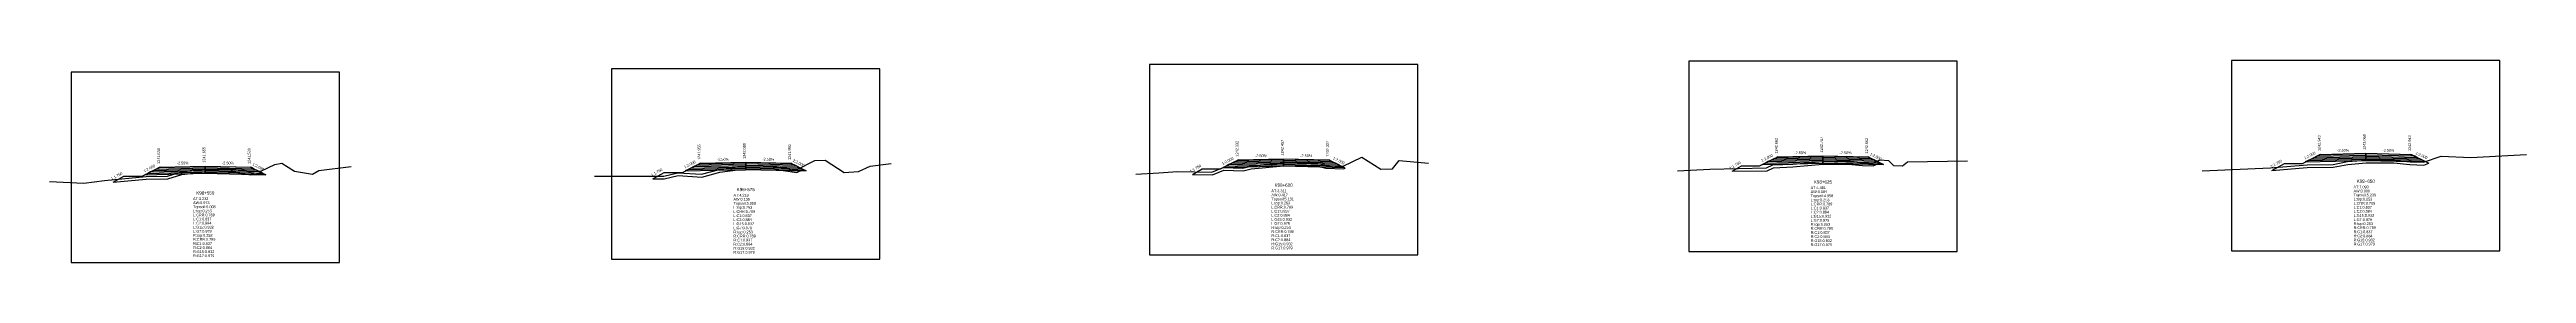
# Model space of a CAD drawing. Extents: x -7 to 78429, y 1189 to 1262.
# Drawn here: x 31239.5 to 31513.5, y 1231 to 1253.3 of the extents above; entities that cross this region are included whole.
import ezdxf
from ezdxf.enums import TextEntityAlignment as Align

# ---------------------------------------------------------------- set-up
doc = ezdxf.new("R2010")
doc.units = 0

msp = doc.modelspace()

# ---------------------------------------------------------------- linework, layer by layer
at = {"layer": 'A4_BORDER', "color": 7}
for points in [[(31301.615, 1231.384), (31331.315, 1231.384), (31331.315, 1252.384), (31301.615, 1252.384), (31301.615, 1231.384)], [(31361.127, 1231.869), (31390.827, 1231.869), (31390.827, 1252.869), (31361.127, 1252.869), (31361.127, 1231.869)], [(31420.79, 1232.22), (31450.49, 1232.22), (31450.49, 1253.22), (31420.79, 1253.22), (31420.79, 1232.22)], [(31480.844, 1232.299), (31510.544, 1232.299), (31510.544, 1253.299), (31480.844, 1253.299), (31480.844, 1232.299)], [(31241.833, 1231.007), (31271.533, 1231.007), (31271.533, 1252.007), (31241.833, 1252.007), (31241.833, 1231.007)]]:
    msp.add_lwpolyline(points, dxfattribs=at)
at = {"layer": 'CLEAR_GROUND', "color": 8}
for points in [[(31365.904, 1240.719), (31368.099, 1240.691), (31369.36, 1241.181), (31371.513, 1241.131), (31372.394, 1241.354), (31375.984, 1241.689), (31379.339, 1241.746), (31380.635, 1241.414), (31382.617, 1241.328), (31382.803, 1241.419)], [(31425.604, 1241.07), (31429.465, 1241.141), (31430.169, 1241.472), (31432.326, 1241.576), (31435.617, 1241.86), (31438.438, 1241.874), (31440.006, 1241.706), (31441.19, 1241.68), (31441.966, 1241.999)], [(31485.304, 1241.149), (31489.217, 1241.478), (31492.106, 1241.52), (31493.729, 1241.838), (31495.739, 1242), (31498.796, 1242.015), (31500.58, 1241.811), (31502.124, 1241.766), (31502.674, 1241.953)], [(31246.504, 1239.857), (31250.155, 1240.193), (31252.539, 1240.23), (31254.084, 1240.705), (31256.671, 1240.996), (31259.869, 1241), (31261.688, 1240.7), (31262.994, 1240.817), (31263.053, 1240.845)], [(31306.204, 1240.234), (31307.446, 1240.23), (31308.988, 1240.61), (31311.616, 1240.442), (31313.622, 1240.964), (31315.588, 1241.25), (31316.449, 1241.249), (31319.879, 1241.256), (31322.134, 1240.932), (31322.817, 1241.279)]]:
    msp.add_lwpolyline(points, dxfattribs=at)
at = {"layer": 'DESIGN_ROAD_TRIMMED', "color": 1}
for points in [[(31246.504, 1239.857), (31247.683, 1240.53), (31249.683, 1240.53), (31251.683, 1241.53), (31251.683, 1241.53), (31251.578, 1241.477), (31251.578, 1241.477), (31251.262, 1241.319), (31251.262, 1241.319), (31250.946, 1241.162), (31250.946, 1241.162), (31250.63, 1241.004), (31250.63, 1241.004), (31250.315, 1240.846), (31250.315, 1240.846), (31249.999, 1240.688), (31256.683, 1240.855), (31256.683, 1241.005), (31256.683, 1241.005), (31256.683, 1241.155), (31256.683, 1241.155), (31256.683, 1241.305), (31256.683, 1241.305), (31256.683, 1241.455), (31256.683, 1241.455), (31256.683, 1241.605), (31256.683, 1241.605), (31256.683, 1241.655), (31256.683, 1241.655), (31256.683, 1241.655), (31256.683, 1241.655), (31256.683, 1241.655), (31256.683, 1241.605), (31256.683, 1241.605), (31256.683, 1241.455), (31256.683, 1241.455), (31256.683, 1241.305), (31256.683, 1241.305), (31256.683, 1241.155), (31256.683, 1241.155), (31256.683, 1241.005), (31256.683, 1241.005), (31256.683, 1240.855), (31263.367, 1240.688), (31263.051, 1240.846), (31263.051, 1240.846), (31262.736, 1241.004), (31262.736, 1241.004), (31262.42, 1241.162), (31262.42, 1241.162), (31262.104, 1241.319), (31262.104, 1241.319), (31261.788, 1241.477), (31261.788, 1241.477), (31261.683, 1241.53), (31261.683, 1241.53), (31263.053, 1240.845)], [(31306.204, 1240.234), (31307.465, 1240.955), (31309.465, 1240.955), (31311.465, 1241.955), (31311.465, 1241.955), (31311.36, 1241.902), (31311.36, 1241.902), (31311.044, 1241.744), (31311.044, 1241.744), (31310.729, 1241.587), (31310.729, 1241.587), (31310.413, 1241.429), (31310.413, 1241.429), (31310.097, 1241.271), (31310.097, 1241.271), (31309.781, 1241.113), (31316.465, 1241.28), (31316.465, 1241.43), (31316.465, 1241.43), (31316.465, 1241.58), (31316.465, 1241.58), (31316.465, 1241.73), (31316.465, 1241.73), (31316.465, 1241.88), (31316.465, 1241.88), (31316.465, 1242.03), (31316.465, 1242.03), (31316.465, 1242.08), (31316.465, 1242.08), (31316.465, 1242.08), (31316.465, 1242.08), (31316.465, 1242.08), (31316.465, 1242.03), (31316.465, 1242.03), (31316.465, 1241.88), (31316.465, 1241.88), (31316.465, 1241.73), (31316.465, 1241.73), (31316.465, 1241.58), (31316.465, 1241.58), (31316.465, 1241.43), (31316.465, 1241.43), (31316.465, 1241.28), (31323.15, 1241.113), (31322.834, 1241.271), (31322.834, 1241.271), (31322.518, 1241.429), (31322.518, 1241.429), (31322.202, 1241.587), (31322.202, 1241.587), (31321.887, 1241.744), (31321.887, 1241.744), (31321.571, 1241.902), (31321.571, 1241.902), (31321.465, 1241.955), (31321.465, 1241.955), (31322.817, 1241.279)], [(31365.904, 1240.719), (31366.977, 1241.332), (31368.977, 1241.332), (31370.977, 1242.332), (31370.977, 1242.332), (31370.871, 1242.279), (31370.871, 1242.279), (31370.556, 1242.121), (31370.556, 1242.121), (31370.24, 1241.964), (31370.24, 1241.964), (31369.924, 1241.806), (31369.924, 1241.806), (31369.608, 1241.648), (31369.608, 1241.648), (31369.293, 1241.49), (31375.977, 1241.657), (31375.977, 1241.807), (31375.977, 1241.807), (31375.977, 1241.957), (31375.977, 1241.957), (31375.977, 1242.107), (31375.977, 1242.107), (31375.977, 1242.257), (31375.977, 1242.257), (31375.977, 1242.407), (31375.977, 1242.407), (31375.977, 1242.457), (31375.977, 1242.457), (31375.977, 1242.457), (31375.977, 1242.457), (31375.977, 1242.457), (31375.977, 1242.407), (31375.977, 1242.407), (31375.977, 1242.257), (31375.977, 1242.257), (31375.977, 1242.107), (31375.977, 1242.107), (31375.977, 1241.957), (31375.977, 1241.957), (31375.977, 1241.807), (31375.977, 1241.807), (31375.977, 1241.657), (31382.661, 1241.49), (31382.345, 1241.648), (31382.345, 1241.648), (31382.029, 1241.806), (31382.029, 1241.806), (31381.714, 1241.964), (31381.714, 1241.964), (31381.398, 1242.121), (31381.398, 1242.121), (31381.082, 1242.279), (31381.082, 1242.279), (31380.977, 1242.332), (31380.977, 1242.332), (31382.803, 1241.419)], [(31425.604, 1241.07), (31426.64, 1241.662), (31428.64, 1241.662), (31430.64, 1242.662), (31430.64, 1242.662), (31430.535, 1242.609), (31430.535, 1242.609), (31430.219, 1242.451), (31430.219, 1242.451), (31429.904, 1242.294), (31429.904, 1242.294), (31429.588, 1242.136), (31429.588, 1242.136), (31429.272, 1241.978), (31429.272, 1241.978), (31428.956, 1241.82), (31435.64, 1241.987), (31435.64, 1242.137), (31435.64, 1242.137), (31435.64, 1242.287), (31435.64, 1242.287), (31435.64, 1242.437), (31435.64, 1242.437), (31435.64, 1242.587), (31435.64, 1242.587), (31435.64, 1242.737), (31435.64, 1242.737), (31435.64, 1242.787), (31435.64, 1242.787), (31435.64, 1242.787), (31435.64, 1242.787), (31435.64, 1242.787), (31435.64, 1242.737), (31435.64, 1242.737), (31435.64, 1242.587), (31435.64, 1242.587), (31435.64, 1242.437), (31435.64, 1242.437), (31435.64, 1242.287), (31435.64, 1242.287), (31435.64, 1242.137), (31435.64, 1242.137), (31435.64, 1241.987), (31442.325, 1241.82), (31442.009, 1241.978), (31442.009, 1241.978), (31441.693, 1242.136), (31441.693, 1242.136), (31441.377, 1242.294), (31441.377, 1242.294), (31441.061, 1242.451), (31441.061, 1242.451), (31440.746, 1242.609), (31440.746, 1242.609), (31440.64, 1242.662), (31440.64, 1242.662), (31441.966, 1241.999)], [(31485.304, 1241.149), (31486.694, 1241.943), (31488.694, 1241.943), (31490.694, 1242.943), (31490.694, 1242.943), (31490.588, 1242.89), (31490.588, 1242.89), (31490.273, 1242.732), (31490.273, 1242.732), (31489.957, 1242.575), (31489.957, 1242.575), (31489.641, 1242.417), (31489.641, 1242.417), (31489.325, 1242.259), (31489.325, 1242.259), (31489.009, 1242.101), (31495.694, 1242.268), (31495.694, 1242.418), (31495.694, 1242.418), (31495.694, 1242.568), (31495.694, 1242.568), (31495.694, 1242.718), (31495.694, 1242.718), (31495.694, 1242.868), (31495.694, 1242.868), (31495.694, 1243.018), (31495.694, 1243.018), (31495.694, 1243.068), (31495.694, 1243.068), (31495.694, 1243.068), (31495.694, 1243.068), (31495.694, 1243.068), (31495.694, 1243.018), (31495.694, 1243.018), (31495.694, 1242.868), (31495.694, 1242.868), (31495.694, 1242.718), (31495.694, 1242.718), (31495.694, 1242.568), (31495.694, 1242.568), (31495.694, 1242.418), (31495.694, 1242.418), (31495.694, 1242.268), (31502.378, 1242.101), (31502.062, 1242.259), (31502.062, 1242.259), (31501.746, 1242.417), (31501.746, 1242.417), (31501.43, 1242.575), (31501.43, 1242.575), (31501.115, 1242.732), (31501.115, 1242.732), (31500.799, 1242.89), (31500.799, 1242.89), (31500.694, 1242.943), (31500.694, 1242.943), (31502.674, 1241.953)]]:
    msp.add_lwpolyline(points, dxfattribs=at)
at = {"layer": 'FINISHED_ROAD', "color": 2}
for points in [[(31247.683, 1240.53), (31249.683, 1240.53), (31251.683, 1241.53), (31251.683, 1241.53), (31256.683, 1241.655), (31261.683, 1241.53), (31261.683, 1241.53)], [(31307.465, 1240.955), (31309.465, 1240.955), (31311.465, 1241.955), (31311.465, 1241.955), (31316.465, 1242.08), (31321.465, 1241.955), (31321.465, 1241.955)], [(31366.977, 1241.332), (31368.977, 1241.332), (31370.977, 1242.332), (31370.977, 1242.332), (31375.977, 1242.457), (31380.977, 1242.332), (31380.977, 1242.332)], [(31426.64, 1241.662), (31428.64, 1241.662), (31430.64, 1242.662), (31430.64, 1242.662), (31435.64, 1242.787), (31440.64, 1242.662), (31440.64, 1242.662)], [(31486.694, 1241.943), (31488.694, 1241.943), (31490.694, 1242.943), (31490.694, 1242.943), (31495.694, 1243.068), (31500.694, 1242.943), (31500.694, 1242.943)]]:
    msp.add_lwpolyline(points, dxfattribs=at)
at = {"layer": 'LAYER_0', "color": 4}
for points in [[(31251.683, 1241.53), (31251.578, 1241.477), (31256.683, 1241.605), (31256.683, 1241.655)], [(31311.465, 1241.955), (31311.36, 1241.902), (31316.465, 1242.03), (31316.465, 1242.08)], [(31370.977, 1242.332), (31370.871, 1242.279), (31375.977, 1242.407), (31375.977, 1242.457)], [(31430.64, 1242.662), (31430.535, 1242.609), (31435.64, 1242.737), (31435.64, 1242.787)], [(31490.694, 1242.943), (31490.588, 1242.89), (31495.694, 1243.018), (31495.694, 1243.068)]]:
    msp.add_lwpolyline(points, dxfattribs=at)
at = {"layer": 'LAYER_1', "color": 4}
for points in [[(31251.578, 1241.477), (31251.262, 1241.319), (31256.683, 1241.455), (31256.683, 1241.605)], [(31311.36, 1241.902), (31311.044, 1241.744), (31316.465, 1241.88), (31316.465, 1242.03)], [(31370.871, 1242.279), (31370.556, 1242.121), (31375.977, 1242.257), (31375.977, 1242.407)], [(31430.535, 1242.609), (31430.219, 1242.451), (31435.64, 1242.587), (31435.64, 1242.737)], [(31490.588, 1242.89), (31490.273, 1242.732), (31495.694, 1242.868), (31495.694, 1243.018)]]:
    msp.add_lwpolyline(points, dxfattribs=at)
at = {"layer": 'LAYER_10', "color": 6}
for points in [[(31322.518, 1241.429), (31322.834, 1241.271), (31316.465, 1241.43), (31316.465, 1241.58)], [(31382.029, 1241.806), (31382.345, 1241.648), (31375.977, 1241.807), (31375.977, 1241.957)], [(31441.693, 1242.136), (31442.009, 1241.978), (31435.64, 1242.137), (31435.64, 1242.287)], [(31501.746, 1242.417), (31502.062, 1242.259), (31495.694, 1242.418), (31495.694, 1242.568)], [(31262.736, 1241.004), (31263.051, 1240.846), (31256.683, 1241.005), (31256.683, 1241.155)]]:
    msp.add_lwpolyline(points, dxfattribs=at)
at = {"layer": 'LAYER_11', "color": 6}
for points in [[(31322.834, 1241.271), (31323.15, 1241.113), (31316.465, 1241.28), (31316.465, 1241.43)], [(31382.345, 1241.648), (31382.661, 1241.49), (31375.977, 1241.657), (31375.977, 1241.807)], [(31442.009, 1241.978), (31442.325, 1241.82), (31435.64, 1241.987), (31435.64, 1242.137)], [(31502.062, 1242.259), (31502.378, 1242.101), (31495.694, 1242.268), (31495.694, 1242.418)], [(31263.051, 1240.846), (31263.367, 1240.688), (31256.683, 1240.855), (31256.683, 1241.005)]]:
    msp.add_lwpolyline(points, dxfattribs=at)
at = {"layer": 'LAYER_2', "color": 4}
for points in [[(31251.262, 1241.319), (31250.946, 1241.162), (31256.683, 1241.305), (31256.683, 1241.455)], [(31311.044, 1241.744), (31310.729, 1241.587), (31316.465, 1241.73), (31316.465, 1241.88)], [(31370.556, 1242.121), (31370.24, 1241.964), (31375.977, 1242.107), (31375.977, 1242.257)], [(31430.219, 1242.451), (31429.904, 1242.294), (31435.64, 1242.437), (31435.64, 1242.587)], [(31490.273, 1242.732), (31489.957, 1242.575), (31495.694, 1242.718), (31495.694, 1242.868)]]:
    msp.add_lwpolyline(points, dxfattribs=at)
at = {"layer": 'LAYER_3', "color": 4}
for points in [[(31310.729, 1241.587), (31310.413, 1241.429), (31316.465, 1241.58), (31316.465, 1241.73)], [(31370.24, 1241.964), (31369.924, 1241.806), (31375.977, 1241.957), (31375.977, 1242.107)], [(31429.904, 1242.294), (31429.588, 1242.136), (31435.64, 1242.287), (31435.64, 1242.437)], [(31489.957, 1242.575), (31489.641, 1242.417), (31495.694, 1242.568), (31495.694, 1242.718)], [(31250.946, 1241.162), (31250.63, 1241.004), (31256.683, 1241.155), (31256.683, 1241.305)]]:
    msp.add_lwpolyline(points, dxfattribs=at)
at = {"layer": 'LAYER_4', "color": 4}
for points in [[(31310.413, 1241.429), (31310.097, 1241.271), (31316.465, 1241.43), (31316.465, 1241.58)], [(31369.924, 1241.806), (31369.608, 1241.648), (31375.977, 1241.807), (31375.977, 1241.957)], [(31429.588, 1242.136), (31429.272, 1241.978), (31435.64, 1242.137), (31435.64, 1242.287)], [(31489.641, 1242.417), (31489.325, 1242.259), (31495.694, 1242.418), (31495.694, 1242.568)], [(31250.63, 1241.004), (31250.315, 1240.846), (31256.683, 1241.005), (31256.683, 1241.155)]]:
    msp.add_lwpolyline(points, dxfattribs=at)
at = {"layer": 'LAYER_5', "color": 4}
for points in [[(31310.097, 1241.271), (31309.781, 1241.113), (31316.465, 1241.28), (31316.465, 1241.43)], [(31369.608, 1241.648), (31369.293, 1241.49), (31375.977, 1241.657), (31375.977, 1241.807)], [(31429.272, 1241.978), (31428.956, 1241.82), (31435.64, 1241.987), (31435.64, 1242.137)], [(31489.325, 1242.259), (31489.009, 1242.101), (31495.694, 1242.268), (31495.694, 1242.418)], [(31250.315, 1240.846), (31249.999, 1240.688), (31256.683, 1240.855), (31256.683, 1241.005)]]:
    msp.add_lwpolyline(points, dxfattribs=at)
at = {"layer": 'LAYER_6', "color": 6}
for points in [[(31261.683, 1241.53), (31261.788, 1241.477), (31256.683, 1241.605), (31256.683, 1241.655)], [(31321.465, 1241.955), (31321.571, 1241.902), (31316.465, 1242.03), (31316.465, 1242.08)], [(31380.977, 1242.332), (31381.082, 1242.279), (31375.977, 1242.407), (31375.977, 1242.457)], [(31440.64, 1242.662), (31440.746, 1242.609), (31435.64, 1242.737), (31435.64, 1242.787)], [(31500.694, 1242.943), (31500.799, 1242.89), (31495.694, 1243.018), (31495.694, 1243.068)]]:
    msp.add_lwpolyline(points, dxfattribs=at)
at = {"layer": 'LAYER_7', "color": 6}
for points in [[(31261.788, 1241.477), (31262.104, 1241.319), (31256.683, 1241.455), (31256.683, 1241.605)], [(31321.571, 1241.902), (31321.887, 1241.744), (31316.465, 1241.88), (31316.465, 1242.03)], [(31381.082, 1242.279), (31381.398, 1242.121), (31375.977, 1242.257), (31375.977, 1242.407)], [(31440.746, 1242.609), (31441.061, 1242.451), (31435.64, 1242.587), (31435.64, 1242.737)], [(31500.799, 1242.89), (31501.115, 1242.732), (31495.694, 1242.868), (31495.694, 1243.018)]]:
    msp.add_lwpolyline(points, dxfattribs=at)
at = {"layer": 'LAYER_8', "color": 6}
for points in [[(31262.104, 1241.319), (31262.42, 1241.162), (31256.683, 1241.305), (31256.683, 1241.455)], [(31321.887, 1241.744), (31322.202, 1241.587), (31316.465, 1241.73), (31316.465, 1241.88)], [(31381.398, 1242.121), (31381.714, 1241.964), (31375.977, 1242.107), (31375.977, 1242.257)], [(31441.061, 1242.451), (31441.377, 1242.294), (31435.64, 1242.437), (31435.64, 1242.587)], [(31501.115, 1242.732), (31501.43, 1242.575), (31495.694, 1242.718), (31495.694, 1242.868)]]:
    msp.add_lwpolyline(points, dxfattribs=at)
at = {"layer": 'LAYER_9', "color": 6}
for points in [[(31322.202, 1241.587), (31322.518, 1241.429), (31316.465, 1241.58), (31316.465, 1241.73)], [(31381.714, 1241.964), (31382.029, 1241.806), (31375.977, 1241.957), (31375.977, 1242.107)], [(31441.377, 1242.294), (31441.693, 1242.136), (31435.64, 1242.287), (31435.64, 1242.437)], [(31501.43, 1242.575), (31501.746, 1242.417), (31495.694, 1242.568), (31495.694, 1242.718)], [(31262.42, 1241.162), (31262.736, 1241.004), (31256.683, 1241.155), (31256.683, 1241.305)]]:
    msp.add_lwpolyline(points, dxfattribs=at)
at = {"layer": 'NATURAL_GROUND', "color": 3}
for points in [[(31239.45, 1239.934), (31243.26, 1239.781), (31245.538, 1240.069), (31250.139, 1240.493), (31252.492, 1240.529), (31254.022, 1241), (31256.654, 1241.296), (31259.893, 1241.3), (31261.699, 1241.002), (31262.913, 1241.111), (31264.357, 1241.808), (31265.135, 1241.958), (31266.555, 1241.08), (31268.524, 1240.768), (31269.253, 1241.173), (31272.83, 1241.618)], [(31299.751, 1240.524), (31303.288, 1240.545), (31307.41, 1240.53), (31308.961, 1240.912), (31311.587, 1240.744), (31313.562, 1241.259), (31315.566, 1241.551), (31316.448, 1241.55), (31319.9, 1241.556), (31322.082, 1241.243), (31324.1, 1242.266), (31325.249, 1242.285), (31327.347, 1240.957), (31328.956, 1241.054), (31330.224, 1241.646), (31332.566, 1241.941)], [(31359.633, 1240.74), (31362.166, 1240.897), (31364.245, 1241.041), (31368.045, 1240.992), (31369.307, 1241.482), (31371.479, 1241.432), (31372.343, 1241.65), (31375.968, 1241.989), (31379.375, 1242.047), (31380.679, 1241.713), (31382.554, 1241.631), (31384.644, 1242.648), (31386.745, 1241.293), (31388.036, 1241.34), (31388.778, 1242.275), (31391.995, 1241.954)], [(31419.566, 1241.106), (31423.128, 1241.325), (31429.395, 1241.44), (31430.095, 1241.769), (31432.306, 1241.876), (31435.603, 1242.16), (31438.453, 1242.174), (31440.025, 1242.005), (31441.134, 1241.981), (31441.977, 1242.328), (31442.883, 1242.277), (31443.458, 1241.695), (31444.449, 1241.675), (31445.011, 1242.109), (31451.629, 1242.217)], [(31477.604, 1241.122), (31485.155, 1241.438), (31489.203, 1241.777), (31492.075, 1241.82), (31493.688, 1242.135), (31495.727, 1242.3), (31498.813, 1242.315), (31500.602, 1242.11), (31502.079, 1242.068), (31504.056, 1242.74), (31507.32, 1242.578), (31513.474, 1242.908)]]:
    msp.add_lwpolyline(points, dxfattribs=at)
at = {"layer": 'STRUCTURE_LEFT', "color": 4}
for points in [[(31251.683, 1241.53), (31251.578, 1241.477), (31251.578, 1241.477), (31251.262, 1241.319), (31251.262, 1241.319), (31250.946, 1241.162), (31250.946, 1241.162), (31250.63, 1241.004), (31250.63, 1241.004), (31250.315, 1240.846), (31250.315, 1240.846), (31249.999, 1240.688), (31256.683, 1240.855), (31256.683, 1241.005), (31256.683, 1241.005), (31256.683, 1241.155), (31256.683, 1241.155), (31256.683, 1241.305), (31256.683, 1241.305), (31256.683, 1241.455), (31256.683, 1241.455), (31256.683, 1241.605), (31256.683, 1241.605), (31256.683, 1241.655), (31256.683, 1241.655)], [(31311.465, 1241.955), (31311.36, 1241.902), (31311.36, 1241.902), (31311.044, 1241.744), (31311.044, 1241.744), (31310.729, 1241.587), (31310.729, 1241.587), (31310.413, 1241.429), (31310.413, 1241.429), (31310.097, 1241.271), (31310.097, 1241.271), (31309.781, 1241.113), (31316.465, 1241.28), (31316.465, 1241.43), (31316.465, 1241.43), (31316.465, 1241.58), (31316.465, 1241.58), (31316.465, 1241.73), (31316.465, 1241.73), (31316.465, 1241.88), (31316.465, 1241.88), (31316.465, 1242.03), (31316.465, 1242.03), (31316.465, 1242.08), (31316.465, 1242.08)], [(31370.977, 1242.332), (31370.871, 1242.279), (31370.871, 1242.279), (31370.556, 1242.121), (31370.556, 1242.121), (31370.24, 1241.964), (31370.24, 1241.964), (31369.924, 1241.806), (31369.924, 1241.806), (31369.608, 1241.648), (31369.608, 1241.648), (31369.293, 1241.49), (31375.977, 1241.657), (31375.977, 1241.807), (31375.977, 1241.807), (31375.977, 1241.957), (31375.977, 1241.957), (31375.977, 1242.107), (31375.977, 1242.107), (31375.977, 1242.257), (31375.977, 1242.257), (31375.977, 1242.407), (31375.977, 1242.407), (31375.977, 1242.457), (31375.977, 1242.457)], [(31430.64, 1242.662), (31430.535, 1242.609), (31430.535, 1242.609), (31430.219, 1242.451), (31430.219, 1242.451), (31429.904, 1242.294), (31429.904, 1242.294), (31429.588, 1242.136), (31429.588, 1242.136), (31429.272, 1241.978), (31429.272, 1241.978), (31428.956, 1241.82), (31435.64, 1241.987), (31435.64, 1242.137), (31435.64, 1242.137), (31435.64, 1242.287), (31435.64, 1242.287), (31435.64, 1242.437), (31435.64, 1242.437), (31435.64, 1242.587), (31435.64, 1242.587), (31435.64, 1242.737), (31435.64, 1242.737), (31435.64, 1242.787), (31435.64, 1242.787)], [(31490.694, 1242.943), (31490.588, 1242.89), (31490.588, 1242.89), (31490.273, 1242.732), (31490.273, 1242.732), (31489.957, 1242.575), (31489.957, 1242.575), (31489.641, 1242.417), (31489.641, 1242.417), (31489.325, 1242.259), (31489.325, 1242.259), (31489.009, 1242.101), (31495.694, 1242.268), (31495.694, 1242.418), (31495.694, 1242.418), (31495.694, 1242.568), (31495.694, 1242.568), (31495.694, 1242.718), (31495.694, 1242.718), (31495.694, 1242.868), (31495.694, 1242.868), (31495.694, 1243.018), (31495.694, 1243.018), (31495.694, 1243.068), (31495.694, 1243.068)]]:
    msp.add_lwpolyline(points, dxfattribs=at)
at = {"layer": 'STRUCTURE_RIGHT', "color": 6}
for points in [[(31256.683, 1241.655), (31256.683, 1241.655), (31256.683, 1241.605), (31256.683, 1241.605), (31256.683, 1241.455), (31256.683, 1241.455), (31256.683, 1241.305), (31256.683, 1241.305), (31256.683, 1241.155), (31256.683, 1241.155), (31256.683, 1241.005), (31256.683, 1241.005), (31256.683, 1240.855), (31263.367, 1240.688), (31263.051, 1240.846), (31263.051, 1240.846), (31262.736, 1241.004), (31262.736, 1241.004), (31262.42, 1241.162), (31262.42, 1241.162), (31262.104, 1241.319), (31262.104, 1241.319), (31261.788, 1241.477), (31261.788, 1241.477), (31261.683, 1241.53)], [(31316.465, 1242.08), (31316.465, 1242.08), (31316.465, 1242.03), (31316.465, 1242.03), (31316.465, 1241.88), (31316.465, 1241.88), (31316.465, 1241.73), (31316.465, 1241.73), (31316.465, 1241.58), (31316.465, 1241.58), (31316.465, 1241.43), (31316.465, 1241.43), (31316.465, 1241.28), (31323.15, 1241.113), (31322.834, 1241.271), (31322.834, 1241.271), (31322.518, 1241.429), (31322.518, 1241.429), (31322.202, 1241.587), (31322.202, 1241.587), (31321.887, 1241.744), (31321.887, 1241.744), (31321.571, 1241.902), (31321.571, 1241.902), (31321.465, 1241.955)], [(31375.977, 1242.457), (31375.977, 1242.457), (31375.977, 1242.407), (31375.977, 1242.407), (31375.977, 1242.257), (31375.977, 1242.257), (31375.977, 1242.107), (31375.977, 1242.107), (31375.977, 1241.957), (31375.977, 1241.957), (31375.977, 1241.807), (31375.977, 1241.807), (31375.977, 1241.657), (31382.661, 1241.49), (31382.345, 1241.648), (31382.345, 1241.648), (31382.029, 1241.806), (31382.029, 1241.806), (31381.714, 1241.964), (31381.714, 1241.964), (31381.398, 1242.121), (31381.398, 1242.121), (31381.082, 1242.279), (31381.082, 1242.279), (31380.977, 1242.332)], [(31435.64, 1242.787), (31435.64, 1242.787), (31435.64, 1242.737), (31435.64, 1242.737), (31435.64, 1242.587), (31435.64, 1242.587), (31435.64, 1242.437), (31435.64, 1242.437), (31435.64, 1242.287), (31435.64, 1242.287), (31435.64, 1242.137), (31435.64, 1242.137), (31435.64, 1241.987), (31442.325, 1241.82), (31442.009, 1241.978), (31442.009, 1241.978), (31441.693, 1242.136), (31441.693, 1242.136), (31441.377, 1242.294), (31441.377, 1242.294), (31441.061, 1242.451), (31441.061, 1242.451), (31440.746, 1242.609), (31440.746, 1242.609), (31440.64, 1242.662)], [(31495.694, 1243.068), (31495.694, 1243.068), (31495.694, 1243.018), (31495.694, 1243.018), (31495.694, 1242.868), (31495.694, 1242.868), (31495.694, 1242.718), (31495.694, 1242.718), (31495.694, 1242.568), (31495.694, 1242.568), (31495.694, 1242.418), (31495.694, 1242.418), (31495.694, 1242.268), (31502.378, 1242.101), (31502.062, 1242.259), (31502.062, 1242.259), (31501.746, 1242.417), (31501.746, 1242.417), (31501.43, 1242.575), (31501.43, 1242.575), (31501.115, 1242.732), (31501.115, 1242.732), (31500.799, 1242.89), (31500.799, 1242.89), (31500.694, 1242.943)]]:
    msp.add_lwpolyline(points, dxfattribs=at)

# ---------------------------------------------------------------- texts
at = {"layer": 'INFO_TEXT'}
for s, p in [('AT:3.311', (31374.627, 1238.769)), ('AW:0.417', (31374.627, 1238.319)), ('AT:4.481', (31434.29, 1239.12)), ('AW:0.064', (31434.29, 1238.67)), ('AT:7.090', (31494.344, 1239.199)), ('AW:0.000', (31494.344, 1238.749)), ('Topsoil:5.239', (31494.344, 1238.299)), ('AT:3.232', (31255.333, 1237.907)), ('AW:0.973', (31255.333, 1237.457)), ('Topsoil:5.008', (31255.333, 1237.007)), ('L:top:0.253', (31255.333, 1236.557)), ('L:CRR:0.789', (31255.333, 1236.107)), ('L:C1:0.837', (31255.333, 1235.657)), ('AT:4.218', (31315.115, 1238.284)), ('AW:0.135', (31315.115, 1237.834)), ('Topsoil:5.058', (31315.115, 1237.384)), ('L:top:0.253', (31315.115, 1236.934)), ('L:CRR:0.789', (31315.115, 1236.484)), ('L:C1:0.837', (31315.115, 1236.034)), ('L:C2:0.884', (31315.115, 1235.584)), ('Topsoil:5.131', (31374.627, 1237.869)), ('L:top:0.253', (31374.627, 1237.419)), ('L:CRR:0.789', (31374.627, 1236.969)), ('L:C1:0.837', (31374.627, 1236.519)), ('L:C2:0.884', (31374.627, 1236.069)), ('L:G15:0.932', (31374.627, 1235.619)), ('Topsoil:4.958', (31434.29, 1238.22)), ('L:top:0.253', (31434.29, 1237.77)), ('L:CRR:0.789', (31434.29, 1237.32)), ('L:C1:0.837', (31434.29, 1236.87)), ('L:C2:0.884', (31434.29, 1236.42)), ('L:G15:0.932', (31434.29, 1235.97)), ('L:top:0.253', (31494.344, 1237.849)), ('L:CRR:0.789', (31494.344, 1237.399)), ('L:C1:0.837', (31494.344, 1236.949)), ('L:C2:0.884', (31494.344, 1236.499)), ('L:G15:0.932', (31494.344, 1236.049)), ('L:G7:0.979', (31494.344, 1235.599)), ('L:C2:0.884', (31255.333, 1235.207)), ('L:G15:0.932', (31255.333, 1234.757)), ('L:G7:0.979', (31255.333, 1234.307)), ('R:top:0.253', (31255.333, 1233.857)), ('R:CRR:0.789', (31255.333, 1233.407)), ('R:C1:0.837', (31255.333, 1232.957)), ('L:G15:0.932', (31315.115, 1235.134)), ('L:G7:0.979', (31315.115, 1234.684)), ('R:top:0.253', (31315.115, 1234.234)), ('R:CRR:0.789', (31315.115, 1233.784)), ('R:C1:0.837', (31315.115, 1233.334)), ('R:C2:0.884', (31315.115, 1232.884)), ('L:G7:0.979', (31374.627, 1235.169)), ('R:top:0.253', (31374.627, 1234.719)), ('R:CRR:0.789', (31374.627, 1234.269)), ('R:C1:0.837', (31374.627, 1233.819)), ('R:C2:0.884', (31374.627, 1233.369)), ('R:G15:0.932', (31374.627, 1232.919)), ('L:G7:0.979', (31434.29, 1235.52)), ('R:top:0.253', (31434.29, 1235.07)), ('R:CRR:0.789', (31434.29, 1234.62)), ('R:C1:0.837', (31434.29, 1234.17)), ('R:C2:0.884', (31434.29, 1233.72)), ('R:G15:0.932', (31434.29, 1233.27)), ('R:G17:0.979', (31434.29, 1232.82)), ('R:top:0.253', (31494.344, 1235.149)), ('R:CRR:0.789', (31494.344, 1234.699)), ('R:C1:0.837', (31494.344, 1234.249)), ('R:C2:0.884', (31494.344, 1233.799)), ('R:G15:0.932', (31494.344, 1233.349)), ('R:G17:0.979', (31494.344, 1232.899)), ('R:C2:0.884', (31255.333, 1232.507)), ('R:G15:0.932', (31255.333, 1232.057)), ('R:G17:0.979', (31255.333, 1231.607)), ('R:G15:0.932', (31315.115, 1232.434)), ('R:G17:0.979', (31315.115, 1231.984)), ('R:G17:0.979', (31374.627, 1232.469))]:
    msp.add_text(s, height=0.3, dxfattribs=at).set_placement(p)
at = {"layer": 'LEFT_TEXT_H'}
for s, p in [('1242.332', (31370.977, 1242.692)), ('1242.662', (31430.64, 1243.022)), ('1242.943', (31490.694, 1243.303)), ('1241.530', (31251.683, 1241.89)), ('1241.955', (31311.465, 1242.315))]:
    msp.add_text(s, height=0.3, rotation=90, dxfattribs=at).set_placement(p)
at = {"layer": 'POINT_TEXT_H'}
for s, p in [('1242.080', (31316.465, 1242.44)), ('1242.457', (31375.977, 1242.817)), ('1242.787', (31435.64, 1243.147)), ('1243.068', (31495.694, 1243.428)), ('1241.655', (31256.683, 1242.015))]:
    msp.add_text(s, height=0.3, rotation=90, dxfattribs=at).set_placement(p)
at = {"layer": 'RIGHT_TEXT_H'}
for s, p in [('1242.332', (31380.977, 1242.692)), ('1242.662', (31440.64, 1243.022)), ('1242.943', (31500.694, 1243.303)), ('1241.530', (31261.683, 1241.89)), ('1241.955', (31321.465, 1242.315))]:
    msp.add_text(s, height=0.3, rotation=90, dxfattribs=at).set_placement(p)
at = {"layer": 'SLOPE_left'}
for s, rotation, p in [('1:2.000', 26.565, (31250.603, 1241.191)), ('1:1.750', 29.745, (31306.746, 1240.751)), ('1:2.000', 26.565, (31310.385, 1241.616)), ('1:1.750', 29.745, (31366.351, 1241.182)), ('1:2.000', 26.565, (31369.896, 1241.993)), ('1:1.750', 29.745, (31426.033, 1241.522)), ('1:2.000', 26.565, (31429.56, 1242.323)), ('1:1.750', 29.745, (31485.91, 1241.702)), ('1:2.000', 26.565, (31489.613, 1242.604)), ('1:1.750', 29.745, (31247.004, 1240.35))]:
    msp.add_text(s, height=0.3, rotation=rotation, dxfattribs=at).set_placement(p, align=Align.BOTTOM_CENTER)
at = {"layer": 'SLOPE_right'}
for p in [(31262.448, 1241.349), (31322.222, 1241.778), (31381.971, 1242.036), (31441.384, 1242.491), (31501.764, 1242.609)]:
    msp.add_text('1:2.000', height=0.3, rotation=-26.565, dxfattribs=at).set_placement(p, align=Align.BOTTOM_CENTER)
at = {"layer": 'SLOPE_TEXT'}
for p in [(31254.183, 1241.832), (31259.183, 1241.832), (31313.965, 1242.257), (31318.965, 1242.257), (31373.477, 1242.635), (31378.477, 1242.635), (31433.14, 1242.965), (31438.14, 1242.965), (31493.194, 1243.245), (31498.194, 1243.245)]:
    msp.add_text('-2.50%', height=0.3, dxfattribs=at).set_placement(p, align=Align.CENTER)
at = {"layer": 'STATION_TITLE'}
for s, p in [('K98+550', (31256.683, 1238.507)), ('K98+575', (31316.465, 1238.884)), ('K98+600', (31375.977, 1239.369)), ('K98+625', (31435.64, 1239.72)), ('K98+650', (31495.694, 1239.799))]:
    msp.add_text(s, height=0.36, dxfattribs=at).set_placement(p, align=Align.CENTER)

doc.saveas('drawing.dxf')
